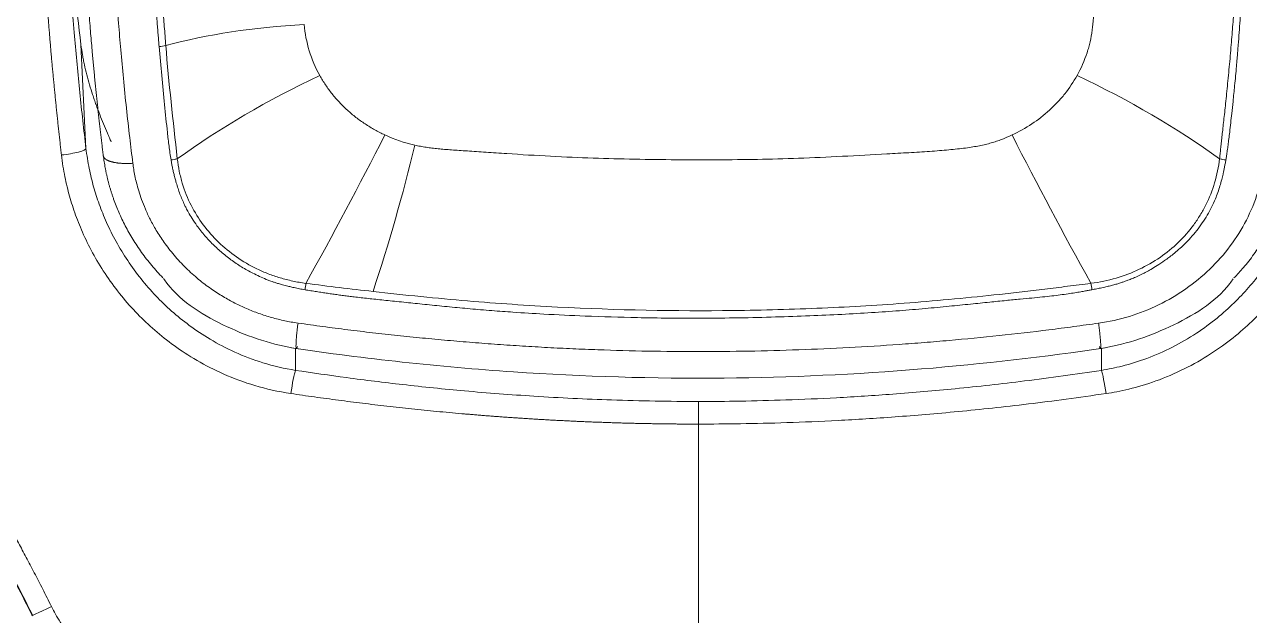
# Model space of a CAD drawing. Extents: x 1168 to 2296, y 0 to 827.
# Drawn here: x 1684.81 to 1706.39, y 473.01 to 483.42 of the extents above; entities that cross this region are included whole.
import ezdxf

# ---------------------------------------------------------------- set-up
doc = ezdxf.new("R2010")
doc.units = 0
doc.header["$LTSCALE"] = 10
doc.header["$MEASUREMENT"] = 0
doc.layers.add('1', color=7, linetype='CONTINUOUS')

msp = doc.modelspace()

# ---------------------------------------------------------------- linework, layer by layer
at = {"layer": '1', "color": 7, "linetype": 'Continuous', "lineweight": 13}
for p, q in [((1685.807, 483.061), (1685.896, 481.233)), ((1689.584, 477.715), (1689.587, 477.325)), ((1703.786, 477.714), (1703.783, 477.325))]:
    msp.add_line(p, q, dxfattribs=at)
at = {"layer": '1', "color": 7, "linetype": 'Continuous', "lineweight": 18}
msp.add_line((1696.685, 476.379), (1696.685, 476.777), dxfattribs=at)
for centre, major_axis, start_param, end_param in [((1747.189, 489.7), (-61.792, 0), 0.045486, 0.115342), ((1690.067, 483.522), (-4.288, 0), 0.115342, 0.161213)]:
    msp.add_ellipse(centre, major_axis=major_axis, ratio=0.93358, start_param=start_param, end_param=end_param, dxfattribs=at)
at = {"layer": '1', "color": 7, "linetype": 'Continuous', "lineweight": 13}
for centre, major_axis, ratio, start_param, end_param in [((1685.499, 481.187), (-0.397, -0.047), 0.160208, 1.462748, 3.11632), ((1689.541, 476.952), (-0.06, -0.395), 0.077452, 3.489214, 4.814064), ((1703.829, 476.952), (0.06, -0.395), 0.077452, 1.469122, 2.793971), ((1685.387, 473.226), (0.448, 0.222), 0.022245, 2.9559, 4.476758)]:
    msp.add_ellipse(centre, major_axis=major_axis, ratio=ratio, start_param=start_param, end_param=end_param, dxfattribs=at)
for points, knots in [([(1659.637, 497.259), (1659.675, 497.227), (1659.752, 497.162), (1659.866, 497.065), (1659.981, 496.969), (1660.095, 496.873), (1660.209, 496.778), (1660.323, 496.683), (1660.437, 496.588), (1660.551, 496.494), (1660.664, 496.401), (1660.777, 496.308), (1660.89, 496.215), (1661.002, 496.123), (1661.115, 496.031), (1661.227, 495.94), (1661.339, 495.849), (1661.45, 495.759), (1661.562, 495.669), (1661.673, 495.579), (1661.784, 495.49), (1661.894, 495.401), (1662.005, 495.313), (1662.115, 495.225), (1662.225, 495.137), (1662.335, 495.05), (1662.444, 494.963), (1662.553, 494.877), (1662.662, 494.791), (1662.771, 494.705), (1663.075, 494.467), (1663.571, 494.08), (1664.259, 493.549), (1664.941, 493.029), (1665.615, 492.519), (1666.304, 492.002), (1667.008, 491.478), (1667.724, 490.945), (1668.432, 490.421), (1669.129, 489.904), (1669.816, 489.394), (1670.493, 488.889), (1671.159, 488.388), (1671.953, 487.787), (1672.869, 487.085), (1673.897, 486.278), (1674.894, 485.474), (1675.887, 484.646), (1676.872, 483.793), (1677.843, 482.91), (1678.657, 482.13), (1679.326, 481.459), (1679.861, 480.9), (1680.379, 480.338), (1680.902, 479.747), (1681.429, 479.122), (1681.96, 478.461), (1682.555, 477.677), (1683.213, 476.748), (1683.737, 475.941), (1684.075, 475.386), (1684.241, 475.106), (1684.409, 474.818), (1684.541, 474.583), (1684.641, 474.404), (1684.707, 474.284), (1684.775, 474.159), (1684.844, 474.03), (1684.914, 473.897), (1684.987, 473.759), (1685.06, 473.617), (1685.135, 473.47), (1685.211, 473.319), (1685.262, 473.216), (1685.288, 473.164)], [0, 0, 0, 0, 0.004309, 0.008604, 0.012885, 0.017153, 0.021407, 0.025647, 0.029874, 0.034087, 0.038287, 0.042474, 0.046646, 0.050806, 0.054952, 0.059085, 0.063204, 0.06731, 0.071402, 0.075482, 0.079548, 0.083601, 0.087641, 0.091667, 0.095681, 0.099681, 0.103669, 0.107643, 0.111605, 0.115553, 0.119489, 0.144639, 0.169421, 0.193841, 0.217904, 0.241617, 0.267362, 0.292714, 0.317682, 0.342279, 0.366514, 0.390402, 0.413953, 0.437182, 0.474799, 0.511556, 0.547527, 0.582795, 0.620396, 0.657057, 0.69292, 0.714824, 0.736396, 0.757673, 0.778698, 0.802344, 0.825914, 0.849474, 0.884477, 0.920818, 0.929628, 0.938658, 0.947917, 0.957415, 0.961118, 0.96494, 0.968883, 0.972948, 0.977137, 0.981451, 0.985893, 0.990463, 0.995165, 1, 1, 1, 1]), ([(1665.049, 491.221), (1665.122, 491.166), (1665.269, 491.056), (1665.49, 490.892), (1665.71, 490.727), (1665.93, 490.563), (1666.149, 490.399), (1666.368, 490.235), (1666.587, 490.071), (1666.806, 489.908), (1667.025, 489.745), (1667.243, 489.582), (1667.461, 489.419), (1667.679, 489.257), (1667.897, 489.094), (1668.19, 488.875), (1668.558, 488.601), (1668.998, 488.272), (1669.434, 487.945), (1669.866, 487.62), (1670.293, 487.297), (1670.715, 486.975), (1671.302, 486.526), (1672.045, 485.952), (1672.933, 485.251), (1673.792, 484.557), (1674.622, 483.868), (1675.423, 483.18), (1676.197, 482.493), (1676.949, 481.8), (1677.675, 481.103), (1678.374, 480.401), (1679.04, 479.7), (1679.69, 478.979), (1680.326, 478.233), (1680.949, 477.455), (1681.554, 476.648), (1682.127, 475.83), (1682.692, 474.962), (1683.129, 474.24), (1683.483, 473.616), (1683.708, 473.201), (1683.902, 472.83), (1684.038, 472.563), (1684.14, 472.355), (1684.265, 472.097), (1684.419, 471.772), (1684.605, 471.361), (1684.777, 470.965), (1684.935, 470.583), (1685.049, 470.294), (1685.127, 470.093), (1685.172, 469.974), (1685.217, 469.854), (1685.263, 469.731), (1685.308, 469.607), (1685.353, 469.481), (1685.397, 469.353), (1685.442, 469.224), (1685.487, 469.092), (1685.531, 468.959), (1685.575, 468.824), (1685.619, 468.687), (1685.662, 468.547), (1685.705, 468.406), (1685.748, 468.263), (1685.776, 468.166), (1685.79, 468.118)], [0, 0, 0, 0, 0.008832, 0.017649, 0.026453, 0.035243, 0.04402, 0.052784, 0.061534, 0.070272, 0.078997, 0.087709, 0.09641, 0.105098, 0.113775, 0.12244, 0.140168, 0.157718, 0.175095, 0.192305, 0.209351, 0.22624, 0.242976, 0.279855, 0.31573, 0.350675, 0.384769, 0.418095, 0.450737, 0.482783, 0.514756, 0.545875, 0.57624, 0.605957, 0.637312, 0.668594, 0.699688, 0.732268, 0.762492, 0.797077, 0.81154, 0.829957, 0.841456, 0.850869, 0.85813, 0.863186, 0.877842, 0.891958, 0.905506, 0.918455, 0.930773, 0.934711, 0.938698, 0.942734, 0.94682, 0.950955, 0.955142, 0.959381, 0.963672, 0.968017, 0.972416, 0.976871, 0.981381, 0.985948, 0.990573, 0.995257, 1, 1, 1, 1]), ([(1685.807, 463.381), (1685.802, 463.416), (1685.793, 463.485), (1685.779, 463.59), (1685.764, 463.694), (1685.749, 463.8), (1685.733, 463.905), (1685.717, 464.011), (1685.701, 464.117), (1685.685, 464.224), (1685.668, 464.331), (1685.65, 464.438), (1685.633, 464.546), (1685.615, 464.654), (1685.596, 464.762), (1685.577, 464.871), (1685.558, 464.98), (1685.538, 465.09), (1685.518, 465.2), (1685.497, 465.31), (1685.476, 465.42), (1685.455, 465.531), (1685.433, 465.642), (1685.41, 465.753), (1685.387, 465.865), (1685.364, 465.977), (1685.34, 466.089), (1685.315, 466.202), (1685.29, 466.315), (1685.264, 466.428), (1685.238, 466.541), (1685.211, 466.655), (1685.183, 466.769), (1685.155, 466.883), (1685.127, 466.998), (1685.097, 467.113), (1685.068, 467.228), (1685.037, 467.343), (1685.006, 467.459), (1684.974, 467.575), (1684.942, 467.691), (1684.909, 467.807), (1684.875, 467.924), (1684.841, 468.04), (1684.806, 468.157), (1684.77, 468.275), (1684.733, 468.392), (1684.696, 468.51), (1684.659, 468.628), (1684.62, 468.746), (1684.581, 468.864), (1684.541, 468.983), (1684.501, 469.102), (1684.459, 469.22), (1684.417, 469.34), (1684.375, 469.459), (1684.331, 469.578), (1684.287, 469.698), (1684.242, 469.818), (1684.196, 469.938), (1684.15, 470.058), (1684.102, 470.178), (1684.054, 470.298), (1684.005, 470.419), (1683.956, 470.539), (1683.905, 470.66), (1683.854, 470.781), (1683.802, 470.902), (1683.75, 471.023), (1683.696, 471.145), (1683.642, 471.266), (1683.587, 471.387), (1683.531, 471.509), (1683.474, 471.631), (1683.417, 471.752), (1683.358, 471.874), (1683.299, 471.996), (1683.239, 472.118), (1683.179, 472.24), (1683.117, 472.362), (1683.055, 472.484), (1682.992, 472.607), (1682.928, 472.729), (1682.863, 472.851), (1682.798, 472.973), (1682.731, 473.096), (1682.664, 473.218), (1682.596, 473.34), (1682.527, 473.463), (1682.457, 473.585), (1682.387, 473.707), (1682.316, 473.83), (1682.244, 473.952), (1682.171, 474.074), (1682.097, 474.197), (1682.022, 474.319), (1681.947, 474.441), (1681.87, 474.564), (1681.793, 474.686), (1681.715, 474.808), (1681.637, 474.93), (1681.557, 475.053), (1681.476, 475.175), (1681.395, 475.297), (1681.313, 475.419), (1681.23, 475.541), (1681.146, 475.662), (1681.062, 475.784), (1680.976, 475.906), (1680.89, 476.028), (1680.803, 476.149), (1680.715, 476.271), (1680.626, 476.392), (1680.537, 476.513), (1680.446, 476.634), (1680.355, 476.755), (1680.263, 476.876), (1680.17, 476.997), (1680.076, 477.118), (1679.982, 477.238), (1679.656, 477.649), (1679.104, 478.317), (1678.319, 479.2), (1677.565, 479.998), (1676.849, 480.719), (1676.177, 481.368), (1675.555, 481.948), (1674.985, 482.464), (1674.471, 482.919), (1674.016, 483.314), (1673.659, 483.619), (1673.383, 483.853), (1673.165, 484.036), (1672.945, 484.221), (1672.722, 484.406), (1672.496, 484.592), (1672.267, 484.78), (1672.035, 484.969), (1671.8, 485.158), (1671.563, 485.349), (1671.323, 485.542), (1671.08, 485.735), (1670.835, 485.929), (1670.587, 486.125), (1670.336, 486.322), (1670.082, 486.52), (1669.826, 486.719), (1669.567, 486.92), (1669.306, 487.122), (1669.042, 487.325), (1668.775, 487.53), (1668.506, 487.736), (1668.235, 487.943), (1667.961, 488.152), (1667.684, 488.363), (1667.405, 488.574), (1667.124, 488.788), (1666.84, 489.003), (1666.554, 489.219), (1666.266, 489.438), (1665.975, 489.658), (1665.683, 489.879), (1665.388, 490.103), (1665.09, 490.328), (1664.791, 490.556), (1664.591, 490.708), (1664.491, 490.785)], [0, 0, 0, 0, 0.002909, 0.00583, 0.008762, 0.011706, 0.014661, 0.017628, 0.020606, 0.023596, 0.026596, 0.029609, 0.032632, 0.035667, 0.038713, 0.041771, 0.04484, 0.04792, 0.051011, 0.054114, 0.057228, 0.060353, 0.063489, 0.066637, 0.069795, 0.072965, 0.076147, 0.079339, 0.082543, 0.085758, 0.088984, 0.092221, 0.09547, 0.09873, 0.102002, 0.105284, 0.108578, 0.111884, 0.1152, 0.118528, 0.121867, 0.125218, 0.12858, 0.131953, 0.135337, 0.138733, 0.14214, 0.145559, 0.148989, 0.15243, 0.155883, 0.159347, 0.162823, 0.16631, 0.169808, 0.173318, 0.17684, 0.180373, 0.183917, 0.187474, 0.191042, 0.194621, 0.198212, 0.201815, 0.205429, 0.209055, 0.212692, 0.216341, 0.220001, 0.223674, 0.227357, 0.231053, 0.23476, 0.238478, 0.242208, 0.24595, 0.249703, 0.253467, 0.257243, 0.261031, 0.26483, 0.268641, 0.272463, 0.276296, 0.280141, 0.283997, 0.287865, 0.291744, 0.295635, 0.299538, 0.303452, 0.307378, 0.311315, 0.315264, 0.319224, 0.323196, 0.32718, 0.331176, 0.335183, 0.339202, 0.343232, 0.347274, 0.351328, 0.355394, 0.359471, 0.36356, 0.367661, 0.371773, 0.375897, 0.380033, 0.384181, 0.38834, 0.392511, 0.396693, 0.400887, 0.405093, 0.40931, 0.413539, 0.417779, 0.422031, 0.426295, 0.461386, 0.494189, 0.524716, 0.552973, 0.578956, 0.602662, 0.624084, 0.643219, 0.660067, 0.674631, 0.682498, 0.690449, 0.698483, 0.706601, 0.714802, 0.723087, 0.731457, 0.73991, 0.748447, 0.757068, 0.765773, 0.774563, 0.783436, 0.792394, 0.801435, 0.810561, 0.81977, 0.829064, 0.838441, 0.847903, 0.857448, 0.867079, 0.876793, 0.886593, 0.896477, 0.906445, 0.916499, 0.926638, 0.936862, 0.947171, 0.957566, 0.968046, 0.978612, 0.989263, 1, 1, 1, 1]), ([(1685.464, 481.119), (1685.46, 481.152), (1685.452, 481.218), (1685.441, 481.318), (1685.43, 481.417), (1685.419, 481.518), (1685.408, 481.618), (1685.397, 481.719), (1685.386, 481.82), (1685.376, 481.922), (1685.365, 482.024), (1685.355, 482.127), (1685.345, 482.229), (1685.335, 482.333), (1685.325, 482.436), (1685.315, 482.54), (1685.305, 482.645), (1685.296, 482.749), (1685.286, 482.854), (1685.277, 482.96), (1685.268, 483.066), (1685.259, 483.172), (1685.25, 483.279), (1685.242, 483.386), (1685.233, 483.494), (1685.225, 483.602), (1685.217, 483.71), (1685.209, 483.819), (1685.201, 483.929), (1685.194, 484.038), (1685.186, 484.149), (1685.179, 484.259), (1685.172, 484.37), (1685.165, 484.482), (1685.158, 484.594), (1685.151, 484.706), (1685.145, 484.819), (1685.139, 484.933), (1685.133, 485.046), (1685.127, 485.161), (1685.121, 485.275), (1685.118, 485.352), (1685.116, 485.39)], [0, 0, 0, 0, 0.02312, 0.046324, 0.069615, 0.092992, 0.116457, 0.14001, 0.163652, 0.187385, 0.211208, 0.235123, 0.25913, 0.283231, 0.307426, 0.331717, 0.356104, 0.380588, 0.40517, 0.429852, 0.454633, 0.479515, 0.5045, 0.529587, 0.554779, 0.580075, 0.605478, 0.630988, 0.656606, 0.682333, 0.708171, 0.73412, 0.760182, 0.786358, 0.812648, 0.839055, 0.865579, 0.892221, 0.918983, 0.945866, 0.972872, 1, 1, 1, 1]), ([(1685.896, 481.233), (1685.857, 481.56), (1685.784, 482.22), (1685.687, 483.245), (1685.602, 484.342), (1685.557, 485.106), (1685.537, 485.505)], [0, 0, 0, 0, 0.229349, 0.4615, 0.718743, 1, 1, 1, 1]), ([(1686.721, 480.972), (1686.721, 480.973), (1686.702, 481.123), (1686.663, 481.446), (1686.607, 481.944), (1686.555, 482.459), (1686.509, 482.96), (1686.469, 483.447), (1686.433, 483.945), (1686.411, 484.285), (1686.401, 484.462), (1686.401, 484.462)], [0, 0, 0, 0, 0.000512, 0.129306, 0.276968, 0.428554, 0.572307, 0.707183, 0.847939, 0.999997, 1, 1, 1, 1]), ([(1703.72, 484.614), (1703.712, 484.505), (1703.701, 484.344), (1703.689, 484.177), (1703.681, 484.064), (1703.678, 484.006), (1703.666, 483.831), (1703.653, 483.655), (1703.64, 483.502), (1703.633, 483.431), (1703.631, 483.408), (1703.626, 483.364), (1703.613, 483.26), (1703.593, 483.142), (1703.565, 483.032), (1703.551, 482.984), (1703.541, 482.952), (1703.493, 482.804), (1703.426, 482.64), (1703.355, 482.516)], [0, 0, 0, 0, 0.125, 0.1875, 0.1875, 0.25, 0.25, 0.375, 0.4375, 0.4375, 0.46875, 0.46875, 0.5, 0.625, 0.6875, 0.71875, 0.71875, 0.75, 1, 1, 1, 1]), ([(1687.184, 483.029), (1687.181, 483.063), (1687.175, 483.135), (1687.166, 483.244), (1687.157, 483.359), (1687.148, 483.479), (1687.139, 483.605), (1687.126, 483.796), (1687.11, 484.023), (1687.094, 484.255), (1687.085, 484.381), (1687.081, 484.431)], [0, 0, 0, 0, 0.074113, 0.152191, 0.234153, 0.320006, 0.409785, 0.503546, 0.728901, 0.894255, 1, 1, 1, 1]), ([(1687.199, 484.446), (1687.202, 484.398), (1687.209, 484.303), (1687.22, 484.157), (1687.23, 484.008), (1687.241, 483.856), (1687.252, 483.7), (1687.263, 483.541), (1687.276, 483.379), (1687.288, 483.213), (1687.297, 483.101), (1687.302, 483.045)], [0, 0, 0, 0, 0.101541, 0.205456, 0.31175, 0.420432, 0.53151, 0.644995, 0.760896, 0.879227, 1, 1, 1, 1]), ([(1689.587, 477.325), (1689.393, 477.356), (1689.028, 477.44), (1688.525, 477.631), (1688.093, 477.858), (1687.723, 478.104), (1687.404, 478.362), (1687.121, 478.636), (1686.861, 478.933), (1686.627, 479.253), (1686.424, 479.586), (1686.257, 479.92), (1686.127, 480.244), (1686.025, 480.56), (1685.947, 480.888), (1685.91, 481.114), (1685.896, 481.233)], [0, 0, 0, 0, 0.102817, 0.195512, 0.280319, 0.356736, 0.426233, 0.49316, 0.561201, 0.63049, 0.698775, 0.763833, 0.824143, 0.880236, 0.937105, 1, 1, 1, 1]), ([(1707.474, 481.233), (1707.463, 481.144), (1707.436, 480.961), (1707.375, 480.679), (1707.289, 480.378), (1707.172, 480.057), (1707.019, 479.724), (1706.832, 479.392), (1706.618, 479.075), (1706.38, 478.78), (1706.117, 478.502), (1705.812, 478.231), (1705.451, 477.966), (1705.037, 477.724), (1704.597, 477.531), (1704.176, 477.4), (1703.906, 477.345), (1703.783, 477.325)], [0, 0, 0, 0, 0.047075, 0.096761, 0.150929, 0.210255, 0.27454, 0.341372, 0.407992, 0.472874, 0.537473, 0.606641, 0.684609, 0.769864, 0.855766, 0.934935, 1, 1, 1, 1]), ([(1686.2, 481.109), (1686.201, 481.108), (1686.201, 481.105), (1686.201, 481.101), (1686.202, 481.097), (1686.203, 481.093), (1686.204, 481.09), (1686.206, 481.086), (1686.208, 481.082), (1686.21, 481.078), (1686.212, 481.074), (1686.215, 481.07), (1686.218, 481.066), (1686.221, 481.062), (1686.225, 481.058), (1686.229, 481.054), (1686.233, 481.051), (1686.238, 481.047), (1686.243, 481.043), (1686.248, 481.039), (1686.254, 481.035), (1686.26, 481.032), (1686.267, 481.028), (1686.273, 481.025), (1686.281, 481.021), (1686.288, 481.018), (1686.296, 481.014), (1686.305, 481.011), (1686.313, 481.008), (1686.322, 481.005), (1686.332, 481.002), (1686.342, 480.999), (1686.354, 480.996), (1686.369, 480.992), (1686.388, 480.988), (1686.408, 480.984), (1686.428, 480.981), (1686.448, 480.978), (1686.47, 480.975), (1686.491, 480.973), (1686.514, 480.971), (1686.536, 480.97), (1686.559, 480.969), (1686.582, 480.968), (1686.605, 480.968), (1686.628, 480.968), (1686.651, 480.969), (1686.675, 480.969), (1686.698, 480.97), (1686.713, 480.971), (1686.721, 480.972)], [0, 0, 0, 0, 0.013702, 0.027578, 0.04163, 0.055856, 0.070256, 0.08483, 0.099577, 0.114497, 0.129587, 0.144847, 0.160276, 0.175871, 0.191631, 0.207554, 0.223637, 0.239878, 0.256274, 0.272822, 0.289519, 0.306362, 0.323347, 0.340469, 0.357725, 0.375111, 0.392621, 0.410251, 0.427996, 0.445851, 0.46381, 0.481867, 0.500017, 0.530742, 0.561438, 0.592075, 0.622623, 0.653055, 0.683342, 0.713457, 0.743374, 0.773068, 0.802515, 0.831692, 0.860578, 0.889154, 0.9174, 0.945299, 0.972837, 1, 1, 1, 1]), ([(1689.632, 478.157), (1689.631, 478.157), (1689.552, 478.168), (1689.397, 478.196), (1689.166, 478.253), (1688.941, 478.325), (1688.724, 478.41), (1688.514, 478.509), (1688.305, 478.625), (1688.091, 478.763), (1687.871, 478.93), (1687.651, 479.127), (1687.448, 479.346), (1687.275, 479.569), (1687.136, 479.781), (1687.027, 479.978), (1686.942, 480.16), (1686.876, 480.327), (1686.825, 480.48), (1686.786, 480.621), (1686.757, 480.748), (1686.736, 480.864), (1686.725, 480.937), (1686.721, 480.972)], [0, 0, 0, 0, 0.000059, 0.053922, 0.106902, 0.160529, 0.213404, 0.264877, 0.31777, 0.375229, 0.437823, 0.506251, 0.577212, 0.643094, 0.701698, 0.753758, 0.800602, 0.842902, 0.881074, 0.915506, 0.946601, 0.97477, 1, 1, 1, 1]), ([(1706.65, 480.973), (1706.628, 480.801), (1706.591, 480.63), (1706.486, 480.294), (1706.418, 480.129), (1706.255, 479.812), (1706.16, 479.66), (1705.944, 479.371), (1705.824, 479.234), (1705.561, 478.981), (1705.419, 478.864), (1705.117, 478.654), (1704.957, 478.56), (1704.625, 478.398), (1704.452, 478.33), (1704.099, 478.222), (1703.917, 478.182), (1703.734, 478.156)], [0, 0, 0, 0, 0.125, 0.125, 0.25, 0.25, 0.375, 0.375, 0.5, 0.5, 0.625, 0.625, 0.75, 0.75, 0.875, 0.875, 1, 1, 1, 1]), ([(1689.62, 477.743), (1689.616, 477.731), (1689.612, 477.721), (1689.606, 477.71), (1689.603, 477.708), (1689.598, 477.713), (1689.597, 477.72), (1689.595, 477.743), (1689.595, 477.759), (1689.596, 477.8), (1689.597, 477.825), (1689.601, 477.881), (1689.604, 477.913), (1689.61, 477.979), (1689.614, 478.014), (1689.622, 478.086), (1689.627, 478.122), (1689.632, 478.157)], [0, 0, 0, 0, 0.125, 0.125, 0.25, 0.25, 0.375, 0.375, 0.5, 0.5, 0.625, 0.625, 0.75, 0.75, 0.875, 0.875, 1, 1, 1, 1]), ([(1703.734, 478.156), (1703.588, 478.136), (1703.442, 478.115), (1703.15, 478.076), (1703.005, 478.057), (1702.566, 478.002), (1702.274, 477.969), (1701.688, 477.907), (1701.395, 477.878), (1700.955, 477.839), (1700.808, 477.827), (1700.514, 477.803), (1700.367, 477.792), (1699.926, 477.761), (1699.632, 477.742), (1699.043, 477.711), (1698.748, 477.698), (1698.158, 477.677), (1697.863, 477.669), (1697.273, 477.658), (1696.978, 477.656), (1696.387, 477.656), (1696.092, 477.658), (1695.502, 477.669), (1695.207, 477.677), (1694.765, 477.693), (1694.617, 477.699), (1694.322, 477.712), (1694.175, 477.719), (1693.881, 477.735), (1693.734, 477.744), (1693.439, 477.762), (1693.292, 477.772), (1692.998, 477.793), (1692.851, 477.804), (1692.557, 477.828), (1692.41, 477.84), (1692.117, 477.866), (1691.971, 477.88), (1691.677, 477.909), (1691.53, 477.924), (1691.237, 477.955), (1691.091, 477.971), (1690.799, 478.004), (1690.653, 478.022), (1690.361, 478.058), (1690.215, 478.077), (1689.923, 478.116), (1689.777, 478.136), (1689.632, 478.157)], [0, 0, 0, 0, 0.03125, 0.03125, 0.0625, 0.0625, 0.125, 0.125, 0.1875, 0.1875, 0.21875, 0.21875, 0.25, 0.25, 0.3125, 0.3125, 0.375, 0.375, 0.4375, 0.4375, 0.5, 0.5, 0.5625, 0.5625, 0.625, 0.625, 0.65625, 0.65625, 0.6875, 0.6875, 0.71875, 0.71875, 0.75, 0.75, 0.78125, 0.78125, 0.8125, 0.8125, 0.84375, 0.84375, 0.875, 0.875, 0.90625, 0.90625, 0.9375, 0.9375, 0.96875, 0.96875, 1, 1, 1, 1]), ([(1703.75, 477.743), (1703.75, 477.742), (1703.751, 477.739), (1703.752, 477.735), (1703.753, 477.732), (1703.755, 477.729), (1703.756, 477.726), (1703.757, 477.723), (1703.758, 477.72), (1703.759, 477.718), (1703.76, 477.716), (1703.761, 477.714), (1703.762, 477.712), (1703.763, 477.711), (1703.764, 477.71), (1703.765, 477.709), (1703.766, 477.709), (1703.767, 477.709), (1703.767, 477.709), (1703.768, 477.71), (1703.769, 477.711), (1703.769, 477.712), (1703.77, 477.714), (1703.77, 477.716), (1703.771, 477.718), (1703.771, 477.721), (1703.772, 477.724), (1703.772, 477.728), (1703.772, 477.732), (1703.772, 477.737), (1703.773, 477.741), (1703.773, 477.747), (1703.773, 477.752), (1703.773, 477.758), (1703.772, 477.765), (1703.772, 477.772), (1703.772, 477.781), (1703.771, 477.793), (1703.77, 477.807), (1703.769, 477.823), (1703.768, 477.84), (1703.767, 477.857), (1703.765, 477.876), (1703.763, 477.895), (1703.762, 477.915), (1703.76, 477.935), (1703.757, 477.956), (1703.755, 477.978), (1703.753, 477.999), (1703.75, 478.022), (1703.748, 478.044), (1703.745, 478.066), (1703.742, 478.089), (1703.74, 478.111), (1703.737, 478.134), (1703.735, 478.149), (1703.734, 478.156)], [0, 0, 0, 0, 0.011918, 0.023987, 0.03621, 0.048585, 0.061112, 0.073791, 0.086622, 0.099604, 0.112736, 0.126017, 0.139447, 0.153023, 0.166746, 0.180612, 0.19462, 0.208768, 0.223054, 0.237476, 0.25203, 0.266714, 0.281525, 0.29646, 0.311515, 0.326687, 0.341972, 0.357364, 0.372862, 0.388459, 0.404151, 0.419933, 0.435801, 0.451749, 0.467771, 0.483863, 0.500017, 0.528067, 0.556073, 0.584006, 0.611836, 0.639533, 0.667071, 0.694421, 0.721558, 0.748458, 0.775096, 0.801451, 0.827502, 0.853231, 0.878622, 0.903657, 0.928324, 0.95261, 0.976505, 1, 1, 1, 1]), ([(1696.685, 476.777), (1696.175, 476.777), (1695.208, 476.794), (1693.835, 476.861), (1692.607, 476.955), (1691.507, 477.067), (1690.513, 477.19), (1689.886, 477.28), (1689.587, 477.325)], [0, 0, 0, 0, 0.214621, 0.406515, 0.57835, 0.732778, 0.872447, 1, 1, 1, 1]), ([(1703.783, 477.325), (1703.333, 477.257), (1702.477, 477.138), (1701.25, 477.001), (1700.145, 476.905), (1699.15, 476.841), (1698.253, 476.802), (1697.442, 476.781), (1696.929, 476.777), (1696.685, 476.777)], [0, 0, 0, 0, 0.191903, 0.364508, 0.51958, 0.658893, 0.784219, 0.897331, 1, 1, 1, 1]), ([(1696.685, 476.379), (1696.654, 476.379), (1696.592, 476.379), (1696.499, 476.379), (1696.406, 476.379), (1696.313, 476.38), (1696.22, 476.381), (1696.128, 476.382), (1696.035, 476.383), (1695.943, 476.384), (1695.851, 476.386), (1695.759, 476.388), (1695.667, 476.389), (1695.575, 476.392), (1695.484, 476.394), (1695.392, 476.396), (1695.301, 476.399), (1695.209, 476.402), (1695.118, 476.404), (1695.027, 476.408), (1694.936, 476.411), (1694.845, 476.414), (1694.755, 476.418), (1694.664, 476.422), (1694.574, 476.426), (1694.483, 476.43), (1694.393, 476.434), (1694.303, 476.439), (1694.213, 476.443), (1694.123, 476.448), (1694.033, 476.453), (1693.943, 476.458), (1693.853, 476.463), (1693.764, 476.469), (1693.674, 476.474), (1693.585, 476.48), (1693.495, 476.486), (1693.406, 476.492), (1693.317, 476.498), (1693.228, 476.505), (1693.139, 476.511), (1693.05, 476.518), (1692.961, 476.525), (1692.872, 476.532), (1692.783, 476.539), (1692.694, 476.547), (1692.606, 476.554), (1692.472, 476.566), (1692.295, 476.582), (1692.073, 476.602), (1691.853, 476.624), (1691.633, 476.647), (1691.415, 476.67), (1691.199, 476.694), (1690.983, 476.72), (1690.768, 476.745), (1690.555, 476.772), (1690.343, 476.799), (1690.132, 476.828), (1689.921, 476.856), (1689.712, 476.886), (1689.573, 476.906), (1689.504, 476.917)], [0, 0, 0, 0, 0.01292, 0.025821, 0.038702, 0.051564, 0.064407, 0.077231, 0.090038, 0.102827, 0.115598, 0.128352, 0.141089, 0.153809, 0.166514, 0.179202, 0.191874, 0.204532, 0.217174, 0.229801, 0.242414, 0.255013, 0.267598, 0.28017, 0.292728, 0.305273, 0.317806, 0.330326, 0.342834, 0.35533, 0.367815, 0.380288, 0.392751, 0.405203, 0.417644, 0.430076, 0.442497, 0.454909, 0.467312, 0.479705, 0.49209, 0.504466, 0.516835, 0.529195, 0.541547, 0.553892, 0.56623, 0.578561, 0.609621, 0.64052, 0.671263, 0.701853, 0.732292, 0.762585, 0.792734, 0.822742, 0.852613, 0.882349, 0.911953, 0.941427, 0.970776, 1, 1, 1, 1]), ([(1682.872, 476.569), (1683.047, 476.31), (1683.396, 475.779), (1683.907, 474.943), (1684.431, 474.019), (1684.772, 473.363), (1684.946, 473.01)], [0, 0, 0, 0, 0.227685, 0.462009, 0.71324, 1, 1, 1, 1])]:
    msp.add_open_spline(points, degree=3, knots=knots, dxfattribs=at)
at = {"layer": '1', "color": 7, "linetype": 'Continuous', "lineweight": 18}
for points, knots in [([(1659.365, 497.072), (1660.152, 496.406), (1661.709, 495.122), (1663.992, 493.344), (1666.079, 491.768), (1667.898, 490.415), (1669.436, 489.272), (1670.731, 488.301), (1672.046, 487.3), (1673.598, 486.09), (1675.548, 484.497), (1677.579, 482.696), (1679.592, 480.697), (1681.49, 478.526), (1683.354, 475.958), (1684.443, 474.044), (1684.958, 473.01)], [0, 0, 0, 0, 0.08876, 0.173455, 0.24805, 0.312558, 0.366994, 0.411373, 0.450209, 0.507184, 0.578106, 0.662907, 0.735571, 0.81596, 0.904089, 1, 1, 1, 1]), ([(1686.2, 481.109), (1686.197, 481.139), (1686.189, 481.201), (1686.178, 481.293), (1686.167, 481.388), (1686.156, 481.484), (1686.144, 481.582), (1686.133, 481.681), (1686.122, 481.783), (1686.11, 481.886), (1686.099, 481.99), (1686.088, 482.096), (1686.077, 482.204), (1686.065, 482.314), (1686.054, 482.425), (1686.043, 482.538), (1686.032, 482.653), (1686.021, 482.769), (1686.009, 482.9), (1685.996, 483.049), (1685.981, 483.218), (1685.967, 483.395), (1685.952, 483.582), (1685.937, 483.777), (1685.922, 483.981), (1685.908, 484.195), (1685.894, 484.417), (1685.885, 484.568), (1685.88, 484.646)], [0, 0, 0, 0, 0.025633, 0.051749, 0.078349, 0.105433, 0.133001, 0.161053, 0.189589, 0.218609, 0.248114, 0.278103, 0.308576, 0.339534, 0.370976, 0.402903, 0.435314, 0.468211, 0.501592, 0.546766, 0.594492, 0.644769, 0.697596, 0.752975, 0.810904, 0.871385, 0.934417, 1, 1, 1, 1]), ([(1705.865, 481.051), (1705.868, 481.079), (1705.874, 481.137), (1705.884, 481.228), (1705.895, 481.329), (1705.907, 481.44), (1705.921, 481.561), (1705.935, 481.693), (1705.951, 481.835), (1705.968, 481.989), (1705.985, 482.156), (1706.003, 482.334), (1706.022, 482.523), (1706.04, 482.717), (1706.058, 482.911), (1706.074, 483.101), (1706.089, 483.283), (1706.102, 483.46), (1706.115, 483.638), (1706.128, 483.825), (1706.141, 484.023), (1706.156, 484.231), (1706.166, 484.374), (1706.171, 484.446)], [0, 0, 0, 0, 0.023961, 0.050782, 0.080451, 0.112989, 0.148457, 0.186973, 0.228718, 0.273957, 0.323039, 0.375942, 0.431862, 0.489609, 0.547604, 0.603838, 0.657207, 0.708861, 0.760681, 0.815144, 0.873911, 0.936045, 1, 1, 1, 1]), ([(1706.289, 484.431), (1706.286, 484.389), (1706.28, 484.305), (1706.271, 484.178), (1706.263, 484.052), (1706.254, 483.926), (1706.246, 483.8), (1706.238, 483.674), (1706.227, 483.517), (1706.215, 483.329), (1706.203, 483.17), (1706.194, 483.063), (1706.189, 483), (1706.182, 482.914), (1706.173, 482.805), (1706.157, 482.61), (1706.133, 482.359), (1706.104, 482.081), (1706.081, 481.863), (1706.062, 481.683), (1706.045, 481.535), (1706.029, 481.404), (1706.015, 481.294), (1706.002, 481.197), (1705.989, 481.11), (1705.98, 481.057), (1705.976, 481.032)], [0, 0, 0, 0, 0.037199, 0.074427, 0.111663, 0.148886, 0.186075, 0.223209, 0.260267, 0.325107, 0.389068, 0.400773, 0.419371, 0.444804, 0.476987, 0.515795, 0.616905, 0.698394, 0.761105, 0.808984, 0.856643, 0.892167, 0.924234, 0.952891, 0.978154, 1, 1, 1, 1]), ([(1687.394, 481.032), (1687.387, 481.072), (1687.375, 481.153), (1687.353, 481.313), (1687.32, 481.594), (1687.282, 482.001), (1687.23, 482.514), (1687.199, 482.859), (1687.184, 483.029)], [0, 0, 0, 0, 0.062513, 0.125012, 0.25001, 0.500006, 0.750001, 1, 1, 1, 1]), ([(1686.341, 481.35), (1686.33, 481.374), (1686.319, 481.398), (1686.297, 481.448), (1686.285, 481.475), (1686.227, 481.609), (1686.181, 481.72), (1686.115, 481.889), (1686.093, 481.947), (1686.062, 482.034), (1686.052, 482.063), (1686.032, 482.122), (1686.022, 482.151), (1685.974, 482.297), (1685.94, 482.414), (1685.895, 482.589), (1685.881, 482.647), (1685.862, 482.735), (1685.856, 482.764), (1685.845, 482.822), (1685.839, 482.851), (1685.834, 482.879)], [0, 0, 0, 0, 0.050306, 0.050306, 0.10617, 0.10617, 0.329628, 0.329628, 0.441356, 0.441356, 0.497221, 0.497221, 0.553085, 0.553085, 0.776543, 0.776543, 0.888271, 0.888271, 0.944136, 0.944136, 1, 1, 1, 1]), ([(1691.161, 481.471), (1691.101, 481.499), (1691.012, 481.544), (1690.897, 481.611), (1690.812, 481.665), (1690.731, 481.721), (1690.624, 481.8), (1690.498, 481.906), (1690.381, 482.021), (1690.293, 482.118), (1690.231, 482.194), (1690.172, 482.271), (1690.097, 482.377), (1690.046, 482.46), (1690.015, 482.516)], [0, 0, 0, 0, 0.125, 0.1875, 0.25, 0.3125, 0.375, 0.5, 0.625, 0.6875, 0.75, 0.8125, 0.875, 1, 1, 1, 1]), ([(1703.355, 482.516), (1703.292, 482.404), (1703.183, 482.242), (1703.012, 482.044), (1702.731, 481.768), (1702.451, 481.583), (1702.209, 481.471)], [0, 0, 0, 0, 0.250008, 0.375008, 0.500008, 1, 1, 1, 1]), ([(1702.209, 481.471), (1702.147, 481.442), (1702.057, 481.403), (1701.936, 481.359), (1701.842, 481.33), (1701.743, 481.303), (1701.636, 481.28), (1701.519, 481.259), (1701.391, 481.24), (1701.249, 481.223), (1701.044, 481.203), (1700.762, 481.181), (1700.393, 481.158), (1699.878, 481.129), (1699.218, 481.093), (1698.181, 481.047), (1697.261, 481.031), (1696.295, 481.033), (1695.561, 481.042), (1694.832, 481.061), (1694.087, 481.093), (1693.428, 481.133), (1692.937, 481.166), (1692.661, 481.185), (1692.468, 481.198), (1692.335, 481.208), (1692.212, 481.217), (1692.098, 481.227), (1691.99, 481.239), (1691.888, 481.253), (1691.787, 481.27), (1691.72, 481.283), (1691.687, 481.291)], [0, 0, 0, 0, 0.031261, 0.046886, 0.062511, 0.078136, 0.093761, 0.109386, 0.12501, 0.140635, 0.15626, 0.18751, 0.218759, 0.250009, 0.312508, 0.375007, 0.500006, 0.562505, 0.625004, 0.687504, 0.750003, 0.812502, 0.843752, 0.875001, 0.890626, 0.906251, 0.921876, 0.937501, 0.953125, 0.96875, 0.984375, 1, 1, 1, 1]), ([(1687.249, 478.955), (1687.216, 478.99), (1687.149, 479.061), (1687.022, 479.208), (1686.875, 479.398), (1686.72, 479.633), (1686.586, 479.869), (1686.474, 480.105), (1686.404, 480.281), (1686.364, 480.396), (1686.346, 480.45), (1686.329, 480.505), (1686.313, 480.559), (1686.297, 480.614), (1686.283, 480.669), (1686.27, 480.724), (1686.257, 480.779), (1686.245, 480.834), (1686.235, 480.889), (1686.225, 480.944), (1686.216, 480.999), (1686.207, 481.054), (1686.203, 481.091), (1686.2, 481.109)], [0, 0, 0, 0, 0.058232, 0.117481, 0.235222, 0.349394, 0.460002, 0.567053, 0.670553, 0.694323, 0.718056, 0.741752, 0.765411, 0.789034, 0.81262, 0.836169, 0.859682, 0.883158, 0.906599, 0.930003, 0.953371, 0.976703, 1, 1, 1, 1]), ([(1687.394, 481.032), (1687.396, 481.02), (1687.4, 480.995), (1687.407, 480.957), (1687.415, 480.92), (1687.422, 480.883), (1687.43, 480.846), (1687.439, 480.809), (1687.447, 480.773), (1687.456, 480.736), (1687.466, 480.7), (1687.476, 480.664), (1687.492, 480.607), (1687.516, 480.528), (1687.551, 480.429), (1687.59, 480.332), (1687.626, 480.251), (1687.663, 480.176), (1687.706, 480.097), (1687.768, 479.991), (1687.862, 479.853), (1687.985, 479.698), (1688.134, 479.539), (1688.295, 479.392), (1688.472, 479.254), (1688.66, 479.129), (1688.832, 479.035), (1688.981, 478.965), (1689.072, 478.927), (1689.137, 478.902), (1689.178, 478.887), (1689.229, 478.87), (1689.291, 478.851), (1689.367, 478.829), (1689.445, 478.809), (1689.512, 478.793), (1689.58, 478.778), (1689.657, 478.762), (1689.722, 478.75), (1689.754, 478.744)], [0, 0, 0, 0, 0.011163, 0.022311, 0.033437, 0.044537, 0.055607, 0.066643, 0.077642, 0.088599, 0.099512, 0.110377, 0.121192, 0.151734, 0.182116, 0.212341, 0.242418, 0.258957, 0.284688, 0.319641, 0.363884, 0.427523, 0.486724, 0.548753, 0.61133, 0.674483, 0.738208, 0.775005, 0.811949, 0.82105, 0.833104, 0.84815, 0.866244, 0.887446, 0.914514, 0.933598, 0.944725, 0.972614, 1, 1, 1, 1]), ([(1689.77, 478.857), (1689.691, 478.868), (1689.536, 478.895), (1689.314, 478.952), (1689.105, 479.023), (1688.84, 479.138), (1688.538, 479.315), (1688.223, 479.576), (1687.954, 479.879), (1687.739, 480.224), (1687.608, 480.547), (1687.537, 480.828), (1687.514, 480.975), (1687.505, 481.051)], [0, 0, 0, 0, 0.0625, 0.125, 0.1875, 0.25, 0.375, 0.5, 0.625, 0.75, 0.875, 0.9375, 1, 1, 1, 1]), ([(1705.865, 481.051), (1705.847, 480.906), (1705.818, 480.765), (1705.737, 480.494), (1705.66, 480.299), (1705.526, 480.058), (1705.373, 479.829), (1705.147, 479.571), (1704.825, 479.306), (1704.579, 479.165), (1704.191, 478.982), (1703.905, 478.897), (1703.599, 478.858)], [0, 0, 0, 0, 0.125, 0.125, 0.25, 0.3125, 0.375, 0.5, 0.625, 0.75, 0.75, 1, 1, 1, 1]), ([(1703.617, 478.744), (1703.631, 478.747), (1703.659, 478.752), (1703.702, 478.761), (1703.747, 478.77), (1703.794, 478.78), (1703.853, 478.793), (1703.922, 478.809), (1703.999, 478.829), (1704.058, 478.846), (1704.104, 478.86), (1704.142, 478.873), (1704.193, 478.89), (1704.255, 478.913), (1704.33, 478.943), (1704.415, 478.979), (1704.495, 479.018), (1704.576, 479.059), (1704.663, 479.107), (1704.773, 479.173), (1704.905, 479.261), (1705.066, 479.383), (1705.219, 479.518), (1705.356, 479.66), (1705.464, 479.786), (1705.562, 479.919), (1705.65, 480.056), (1705.727, 480.198), (1705.788, 480.333), (1705.835, 480.457), (1705.872, 480.571), (1705.897, 480.663), (1705.915, 480.733), (1705.927, 480.783), (1705.939, 480.838), (1705.951, 480.899), (1705.964, 480.964), (1705.972, 481.009), (1705.976, 481.032)], [0, 0, 0, 0, 0.011587, 0.023843, 0.036752, 0.050296, 0.064454, 0.087148, 0.109386, 0.131022, 0.138396, 0.149577, 0.164516, 0.183154, 0.205435, 0.231316, 0.260778, 0.279936, 0.307521, 0.343457, 0.387634, 0.440258, 0.512605, 0.55975, 0.606644, 0.653268, 0.699672, 0.745954, 0.792186, 0.827098, 0.861794, 0.89627, 0.909915, 0.92504, 0.941632, 0.959675, 0.979143, 1, 1, 1, 1]), ([(1707.17, 481.109), (1707.168, 481.099), (1707.166, 481.08), (1707.162, 481.051), (1707.158, 481.022), (1707.153, 480.993), (1707.149, 480.963), (1707.144, 480.934), (1707.138, 480.905), (1707.133, 480.876), (1707.127, 480.847), (1707.121, 480.818), (1707.115, 480.788), (1707.108, 480.759), (1707.102, 480.73), (1707.095, 480.701), (1707.087, 480.672), (1707.08, 480.642), (1707.072, 480.613), (1707.064, 480.584), (1707.056, 480.555), (1707.047, 480.526), (1707.038, 480.496), (1707.029, 480.467), (1707.02, 480.438), (1707.01, 480.409), (1707, 480.38), (1706.99, 480.351), (1706.98, 480.322), (1706.969, 480.293), (1706.958, 480.264), (1706.947, 480.235), (1706.936, 480.206), (1706.924, 480.177), (1706.912, 480.149), (1706.9, 480.12), (1706.856, 480.019), (1706.772, 479.845), (1706.633, 479.604), (1706.471, 479.365), (1706.298, 479.146), (1706.175, 479.011), (1706.118, 478.952)], [0, 0, 0, 0, 0.012278, 0.024573, 0.036886, 0.049215, 0.061561, 0.073925, 0.086305, 0.098703, 0.111117, 0.123549, 0.135998, 0.148465, 0.160948, 0.173449, 0.185967, 0.198502, 0.211055, 0.223624, 0.236211, 0.248816, 0.261438, 0.274077, 0.286733, 0.299407, 0.312098, 0.324807, 0.337533, 0.350276, 0.363037, 0.375815, 0.388611, 0.401424, 0.414255, 0.427104, 0.43997, 0.549991, 0.663482, 0.780449, 0.900899, 1, 1, 1, 1]), ([(1687.262, 478.941), (1687.281, 478.913), (1687.551, 478.535), (1688.382, 478.043), (1689.185, 477.772), (1689.633, 477.705)], [0, 0, 0, 0, 0.037815, 0.519018, 1, 1, 1, 1]), ([(1690.953, 478.715), (1691.511, 478.651), (1692.082, 478.593), (1692.884, 478.525), (1693.142, 478.506), (1693.669, 478.47), (1693.938, 478.454), (1695.265, 478.385), (1696.268, 478.366), (1697.822, 478.385), (1698.349, 478.4), (1699.382, 478.444), (1699.889, 478.474), (1700.929, 478.555), (1701.462, 478.605), (1702.122, 478.678), (1702.254, 478.692), (1702.518, 478.723), (1702.651, 478.739), (1702.851, 478.763), (1702.984, 478.78), (1703.254, 478.814), (1703.46, 478.84), (1703.599, 478.858)], [0, 0, 0, 0, 0.125, 0.125, 0.1875, 0.1875, 0.25, 0.25, 0.5, 0.5, 0.625, 0.625, 0.75, 0.75, 0.875, 0.875, 0.90625, 0.90625, 0.9375, 0.9375, 0.953125, 0.96875, 1, 1, 1, 1]), ([(1703.731, 477.704), (1704.18, 477.771), (1704.984, 478.041), (1705.816, 478.533), (1706.087, 478.911), (1706.107, 478.939)], [0, 0, 0, 0, 0.480993, 0.962208, 1, 1, 1, 1]), ([(1703.617, 478.744), (1703.613, 478.743), (1703.596, 478.74), (1703.558, 478.733), (1703.496, 478.722), (1703.413, 478.707), (1703.311, 478.69), (1703.191, 478.672), (1703.055, 478.653), (1702.905, 478.634), (1702.738, 478.616), (1702.552, 478.598), (1702.339, 478.578), (1702.091, 478.554), (1701.8, 478.525), (1701.465, 478.49), (1701.087, 478.452), (1700.669, 478.412), (1700.214, 478.374), (1699.724, 478.34), (1699.198, 478.309), (1698.635, 478.284), (1698.031, 478.263), (1697.39, 478.248), (1696.578, 478.24), (1695.673, 478.249), (1694.752, 478.277), (1694.022, 478.311), (1693.475, 478.345), (1693.104, 478.372), (1692.791, 478.397), (1692.483, 478.425), (1692.127, 478.46), (1691.784, 478.495), (1691.508, 478.523), (1691.296, 478.545), (1691.145, 478.561), (1691.003, 478.576), (1690.87, 478.59), (1690.743, 478.604), (1690.629, 478.617), (1690.526, 478.63), (1690.433, 478.642), (1690.34, 478.655), (1690.246, 478.668), (1690.152, 478.682), (1690.055, 478.696), (1689.957, 478.711), (1689.857, 478.727), (1689.789, 478.738), (1689.754, 478.744)], [0, 0, 0, 0, 0.000947, 0.003741, 0.008282, 0.014411, 0.021949, 0.030725, 0.040597, 0.051492, 0.063464, 0.076751, 0.091873, 0.109649, 0.130589, 0.154848, 0.182298, 0.212642, 0.245463, 0.280698, 0.318469, 0.358975, 0.402375, 0.448566, 0.497331, 0.577371, 0.64355, 0.695806, 0.73497, 0.761632, 0.776132, 0.802587, 0.828454, 0.853328, 0.876794, 0.888429, 0.899342, 0.909543, 0.919128, 0.92827, 0.937123, 0.943914, 0.950649, 0.957383, 0.964165, 0.971036, 0.978027, 0.985166, 0.992485, 1, 1, 1, 1]), ([(1689.518, 477.722), (1690.816, 477.528), (1693.346, 477.255), (1697.061, 477.142), (1700.547, 477.305), (1702.777, 477.562), (1703.852, 477.722)], [0, 0, 0, 0, 0.273404, 0.531238, 0.77345, 1, 1, 1, 1])]:
    msp.add_open_spline(points, degree=3, knots=knots, dxfattribs=at)
for points in [[(1687.302, 483.045), (1688.034, 483.243), (1688.846, 483.366), (1689.739, 483.416)], [(1690.015, 482.516), (1689.859, 482.796), (1689.766, 483.105), (1689.739, 483.416)], [(1687.302, 483.045), (1687.354, 482.384), (1687.431, 481.721), (1687.505, 481.051)], [(1687.505, 481.051), (1688.256, 481.593), (1689.093, 482.082), (1690.015, 482.516)], [(1705.865, 481.051), (1705.113, 481.593), (1704.276, 482.082), (1703.355, 482.516)], [(1689.77, 478.857), (1690.245, 479.711), (1690.709, 480.582), (1691.161, 481.471)], [(1691.687, 481.291), (1691.507, 481.332), (1691.329, 481.393), (1691.161, 481.471)], [(1703.599, 478.858), (1703.102, 479.752), (1702.661, 480.583), (1702.209, 481.471)], [(1689.504, 476.917), (1689.279, 476.95), (1688.858, 477.047), (1688.315, 477.25), (1687.839, 477.496), (1687.438, 477.759), (1687.102, 478.028), (1686.8, 478.314), (1686.516, 478.633), (1686.255, 478.983), (1686.03, 479.349), (1685.848, 479.714), (1685.707, 480.063), (1685.603, 480.39), (1685.521, 480.726), (1685.479, 480.984), (1685.464, 481.119)], [(1707.906, 481.119), (1707.896, 481.025), (1707.867, 480.832), (1707.804, 480.534), (1707.713, 480.21), (1707.586, 479.863), (1707.418, 479.496), (1707.21, 479.13), (1706.972, 478.785), (1706.715, 478.471), (1706.438, 478.184), (1706.117, 477.9), (1705.719, 477.61), (1705.246, 477.34), (1704.742, 477.126), (1704.252, 476.983), (1703.988, 476.934), (1703.866, 476.917)], [(1705.976, 481.032), (1705.957, 481.034), (1705.919, 481.038), (1705.882, 481.047), (1705.865, 481.051)], [(1689.77, 478.857), (1690.164, 478.806), (1690.557, 478.759), (1690.952, 478.714)], [(1703.866, 476.917), (1703.387, 476.846), (1702.476, 476.725), (1701.242, 476.593), (1700.13, 476.5), (1699.13, 476.439), (1698.228, 476.401), (1697.414, 476.382), (1696.92, 476.379), (1696.685, 476.379)], [(1696.685, 476.379), (1696.685, 474.54), (1696.685, 472.639), (1696.685, 470.63)], [(1685.288, 473.164), (1685.309, 473.121), (1685.356, 473.031), (1685.441, 472.888), (1685.544, 472.737), (1685.667, 472.579), (1685.818, 472.413), (1686.003, 472.24), (1686.226, 472.068), (1686.494, 471.902), (1686.817, 471.753), (1687.073, 471.675), (1687.212, 471.646)], [(1706.158, 471.646), (1706.27, 471.669), (1706.481, 471.729), (1706.756, 471.843), (1707.005, 471.978), (1707.239, 472.137), (1707.46, 472.322), (1707.676, 472.543), (1707.888, 472.815), (1708.021, 473.04), (1708.082, 473.164)]]:
    msp.add_open_spline(points, degree=3, dxfattribs=at)
at = {"layer": '1', "color": 7, "linetype": 'Continuous', "lineweight": 13}
for points in [[(1687.302, 483.045), (1687.266, 483.035), (1687.224, 483.03), (1687.184, 483.029)], [(1690.952, 478.714), (1691.233, 479.559), (1691.478, 480.418), (1691.687, 481.291)], [(1687.505, 481.051), (1687.488, 481.046), (1687.451, 481.038), (1687.412, 481.033), (1687.394, 481.032)], [(1689.754, 478.744), (1689.757, 478.762), (1689.762, 478.801), (1689.767, 478.839), (1689.77, 478.857)], [(1703.617, 478.744), (1703.611, 478.781), (1703.605, 478.821), (1703.599, 478.858)]]:
    msp.add_open_spline(points, degree=3, dxfattribs=at)

doc.saveas('drawing.dxf')
